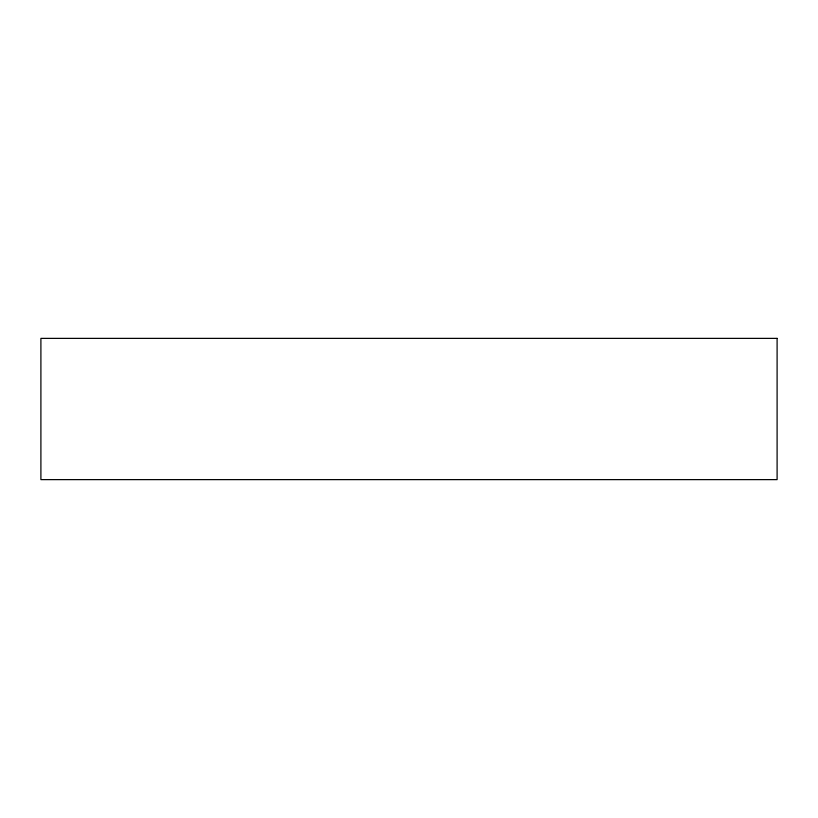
<?xml version="1.0" encoding="UTF-8"?>
<svg xmlns="http://www.w3.org/2000/svg" width="818" height="818" viewBox="0 0 818 818"><rect width="100%" height="100%" fill="white"/><g stroke="black" fill="none" stroke-linecap="round" stroke-linejoin="round"><path stroke-width="1.23" d="M777.1 338.376L40.9 338.376L40.9 479.624L777.1 479.624L777.1 338.376"/></g></svg>
